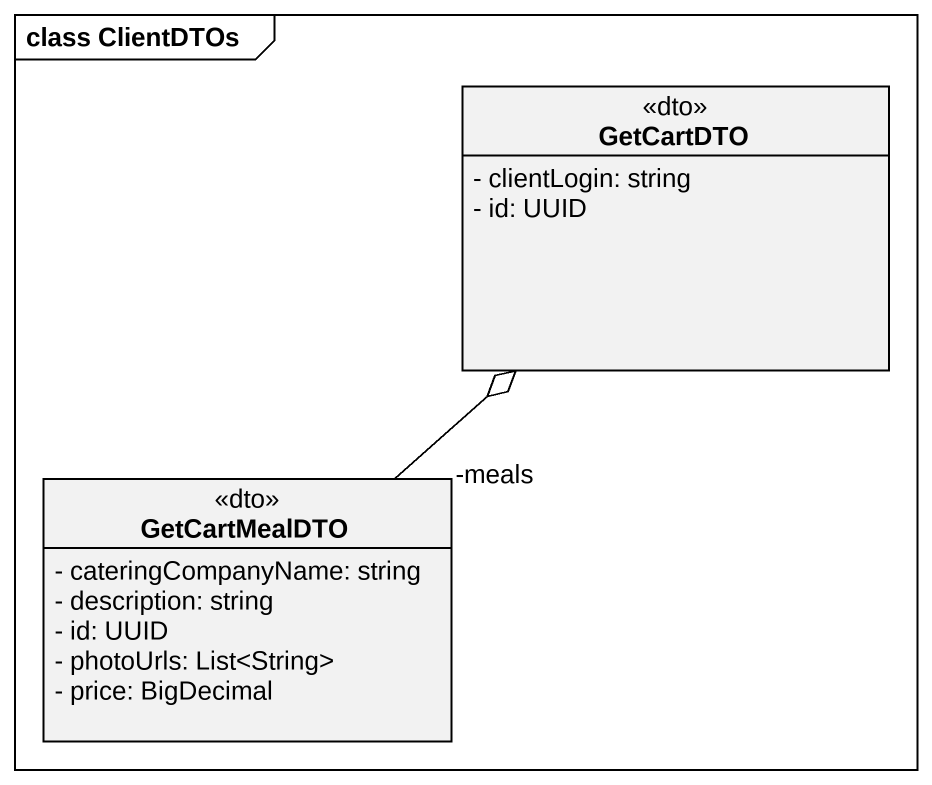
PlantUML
@startuml
mainframe class ClientDTOs
hide circle
hide empty members
skinparam classAttributeIconSize 0
class GetCartDTO <<dto>> {
  - clientLogin: string
  - id: UUID
}
class GetCartMealDTO <<dto>> {
  - cateringCompanyName: string
  - description: string
  - id: UUID
  - photoUrls: List<String>
  - price: BigDecimal
}
GetCartMealDTO "-meals" -up-o GetCartDTO
@enduml
